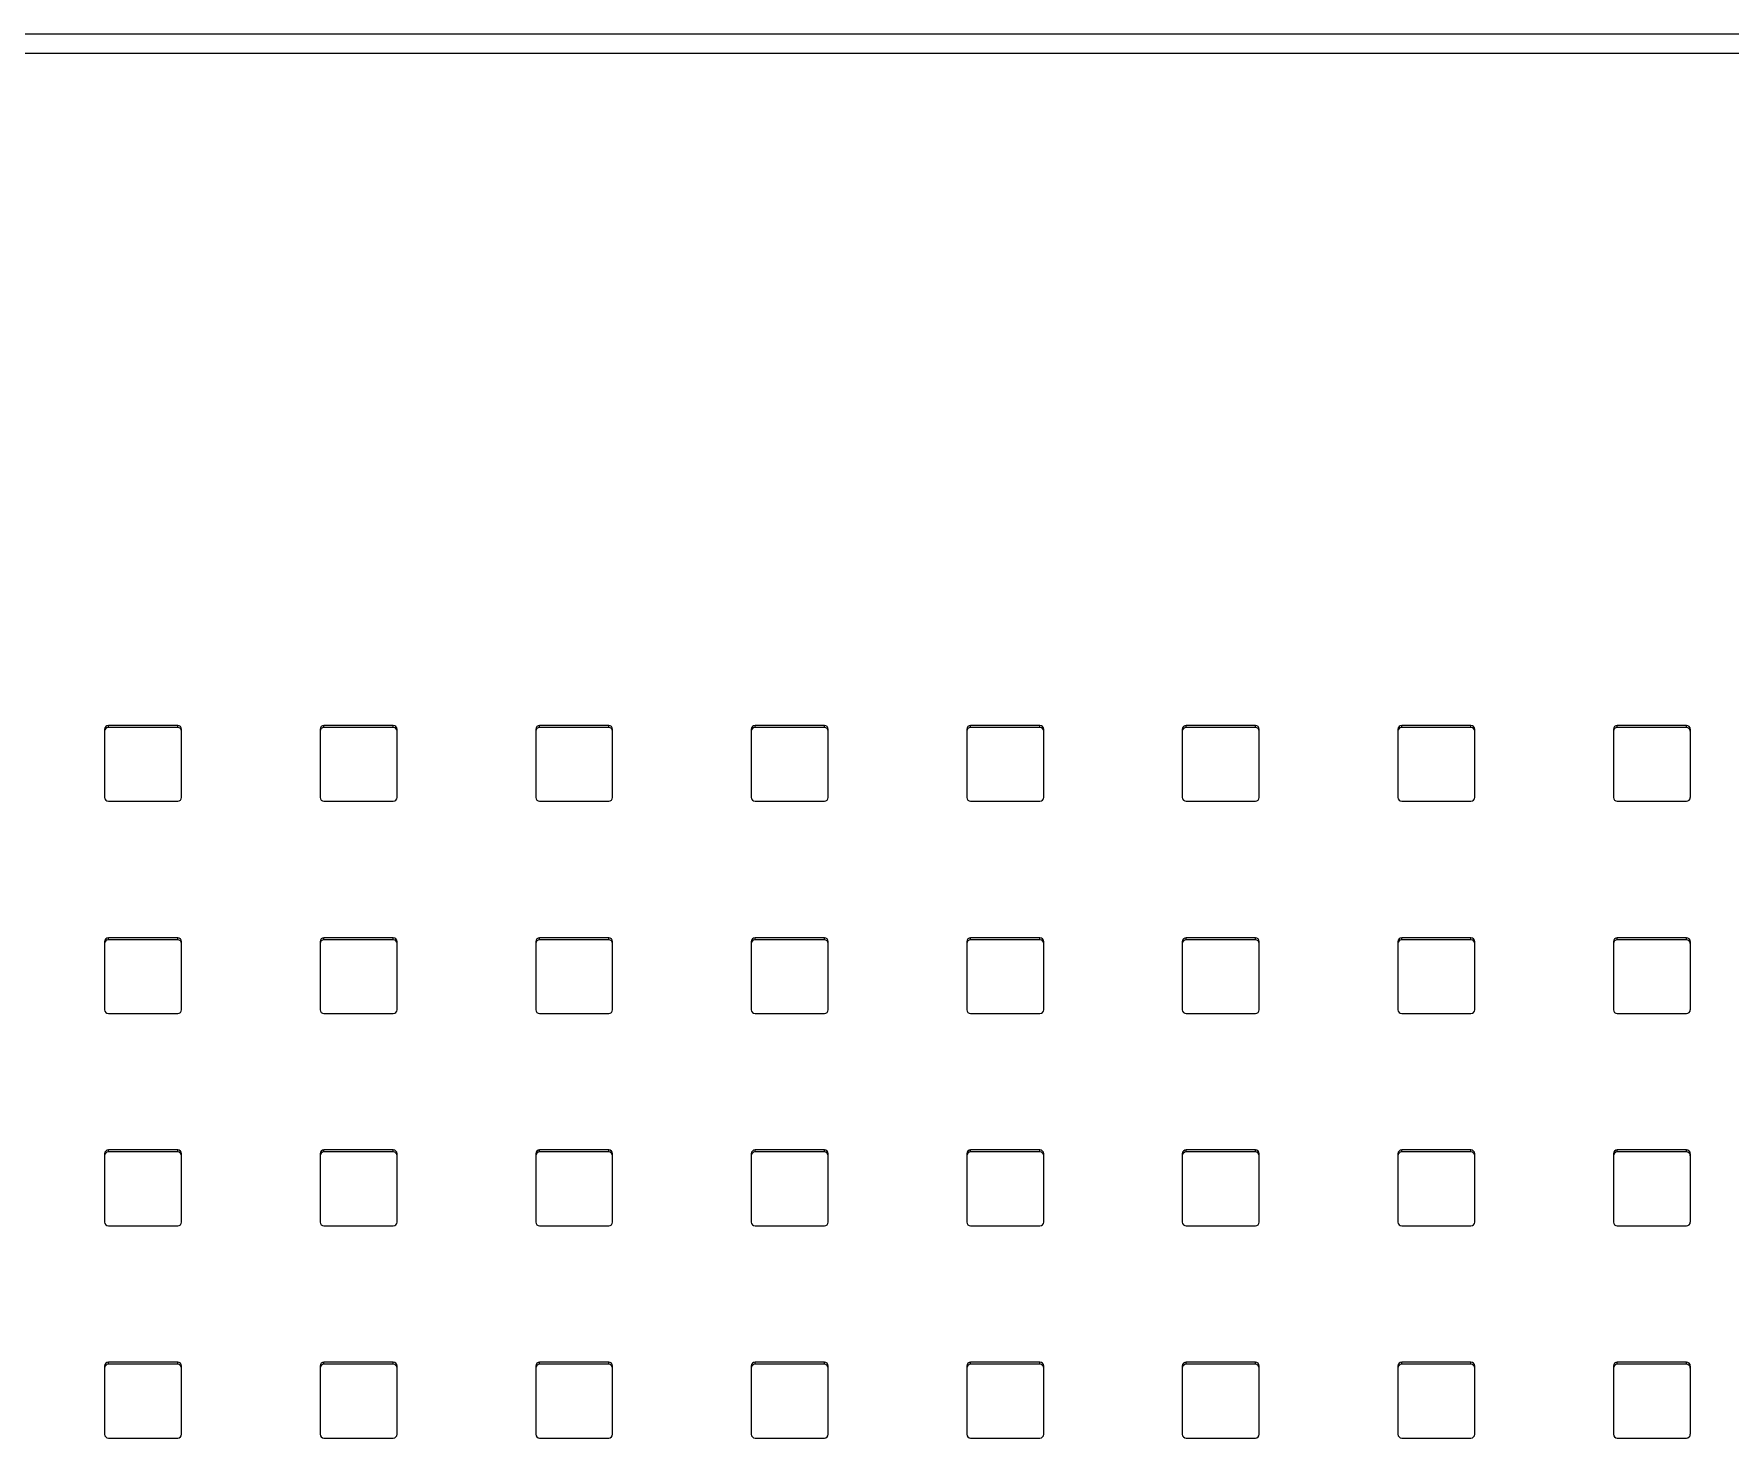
# Model space of a CAD drawing. Header units: millimetres. Extents: x -218071 to -203542, y 15363 to 51382.
# Drawn here: x -217570.92 to -217548.89, y 50980.15 to 50998.39 of the extents above; entities that cross this region are included whole.
import ezdxf

# ---------------------------------------------------------------- set-up
doc = ezdxf.new("R2010")
doc.units = ezdxf.units.MM
doc.header["$LTSCALE"] = 4
doc.layers.add('TPF-EQUIPEMENT', color=7, linetype='Continuous')

msp = doc.modelspace()

# ---------------------------------------------------------------- linework, layer by layer
at = {"layer": 'TPF-EQUIPEMENT', "color": 7, "linetype": 'Continuous', "lineweight": 25, "transparency": 33554671}
for p, q in [((-217721.206, 50998.392), (-217527.006, 50998.392)), ((-217570.006, 50989.36), (-217570.006, 50988.474)), ((-217569.056, 50989.41), (-217569.956, 50989.41)), ((-217569.056, 50989.383), (-217569.956, 50989.383)), ((-217569.006, 50988.474), (-217569.006, 50989.36)), ((-217567.206, 50989.36), (-217567.206, 50988.474)), ((-217566.256, 50989.41), (-217567.156, 50989.41)), ((-217566.256, 50989.383), (-217567.156, 50989.383)), ((-217566.206, 50988.474), (-217566.206, 50989.36)), ((-217564.406, 50989.36), (-217564.406, 50988.474)), ((-217563.456, 50989.41), (-217564.356, 50989.41)), ((-217563.456, 50989.383), (-217564.356, 50989.383)), ((-217563.406, 50988.474), (-217563.406, 50989.36)), ((-217561.606, 50989.36), (-217561.606, 50988.474)), ((-217560.656, 50989.41), (-217561.556, 50989.41)), ((-217560.656, 50989.383), (-217561.556, 50989.383)), ((-217560.606, 50988.474), (-217560.606, 50989.36)), ((-217558.806, 50989.36), (-217558.806, 50988.474)), ((-217557.856, 50989.41), (-217558.756, 50989.41)), ((-217557.856, 50989.383), (-217558.756, 50989.383)), ((-217557.806, 50988.474), (-217557.806, 50989.36)), ((-217556.006, 50989.36), (-217556.006, 50988.474)), ((-217555.056, 50989.41), (-217555.956, 50989.41)), ((-217555.056, 50989.383), (-217555.956, 50989.383)), ((-217555.006, 50988.474), (-217555.006, 50989.36)), ((-217553.206, 50989.36), (-217553.206, 50988.474)), ((-217552.256, 50989.41), (-217553.156, 50989.41)), ((-217552.256, 50989.383), (-217553.156, 50989.383)), ((-217552.206, 50988.474), (-217552.206, 50989.36)), ((-217550.406, 50989.36), (-217550.406, 50988.474)), ((-217549.456, 50989.41), (-217550.356, 50989.41)), ((-217549.456, 50989.383), (-217550.356, 50989.383)), ((-217549.406, 50988.474), (-217549.406, 50989.36)), ((-217569.956, 50988.425), (-217569.056, 50988.425)), ((-217567.156, 50988.425), (-217566.256, 50988.425)), ((-217564.356, 50988.425), (-217563.456, 50988.425)), ((-217561.556, 50988.425), (-217560.656, 50988.425)), ((-217558.756, 50988.425), (-217557.856, 50988.425)), ((-217555.956, 50988.425), (-217555.056, 50988.425)), ((-217553.156, 50988.425), (-217552.256, 50988.425)), ((-217550.356, 50988.425), (-217549.456, 50988.425)), ((-217570.006, 50986.603), (-217570.006, 50985.717)), ((-217569.056, 50986.652), (-217569.956, 50986.652)), ((-217569.056, 50986.626), (-217569.956, 50986.626)), ((-217569.006, 50985.717), (-217569.006, 50986.603)), ((-217567.206, 50986.603), (-217567.206, 50985.717)), ((-217566.256, 50986.652), (-217567.156, 50986.652)), ((-217566.256, 50986.626), (-217567.156, 50986.626)), ((-217566.206, 50985.717), (-217566.206, 50986.603)), ((-217564.406, 50986.603), (-217564.406, 50985.717)), ((-217563.456, 50986.652), (-217564.356, 50986.652)), ((-217563.456, 50986.626), (-217564.356, 50986.626)), ((-217563.406, 50985.717), (-217563.406, 50986.603)), ((-217561.606, 50986.603), (-217561.606, 50985.717)), ((-217560.656, 50986.652), (-217561.556, 50986.652)), ((-217560.656, 50986.626), (-217561.556, 50986.626)), ((-217560.606, 50985.717), (-217560.606, 50986.603)), ((-217558.806, 50986.603), (-217558.806, 50985.717)), ((-217557.856, 50986.652), (-217558.756, 50986.652)), ((-217557.856, 50986.626), (-217558.756, 50986.626)), ((-217557.806, 50985.717), (-217557.806, 50986.603)), ((-217556.006, 50986.603), (-217556.006, 50985.717)), ((-217555.056, 50986.652), (-217555.956, 50986.652)), ((-217555.056, 50986.626), (-217555.956, 50986.626)), ((-217555.006, 50985.717), (-217555.006, 50986.603)), ((-217553.206, 50986.603), (-217553.206, 50985.717)), ((-217552.256, 50986.652), (-217553.156, 50986.652)), ((-217552.256, 50986.626), (-217553.156, 50986.626)), ((-217552.206, 50985.717), (-217552.206, 50986.603)), ((-217550.406, 50986.603), (-217550.406, 50985.717)), ((-217549.456, 50986.652), (-217550.356, 50986.652)), ((-217549.456, 50986.626), (-217550.356, 50986.626)), ((-217549.406, 50985.717), (-217549.406, 50986.603)), ((-217569.956, 50985.667), (-217569.056, 50985.667)), ((-217567.156, 50985.667), (-217566.256, 50985.667)), ((-217564.356, 50985.667), (-217563.456, 50985.667)), ((-217561.556, 50985.667), (-217560.656, 50985.667)), ((-217558.756, 50985.667), (-217557.856, 50985.667)), ((-217555.956, 50985.667), (-217555.056, 50985.667)), ((-217553.156, 50985.667), (-217552.256, 50985.667)), ((-217550.356, 50985.667), (-217549.456, 50985.667)), ((-217570.006, 50983.845), (-217570.006, 50982.959)), ((-217569.056, 50983.895), (-217569.956, 50983.895)), ((-217569.056, 50983.869), (-217569.956, 50983.869)), ((-217569.006, 50982.959), (-217569.006, 50983.845)), ((-217567.206, 50983.845), (-217567.206, 50982.959)), ((-217566.256, 50983.895), (-217567.156, 50983.895)), ((-217566.256, 50983.869), (-217567.156, 50983.869)), ((-217566.206, 50982.959), (-217566.206, 50983.845)), ((-217564.406, 50983.845), (-217564.406, 50982.959)), ((-217563.456, 50983.895), (-217564.356, 50983.895)), ((-217563.456, 50983.869), (-217564.356, 50983.869)), ((-217563.406, 50982.959), (-217563.406, 50983.845)), ((-217561.606, 50983.845), (-217561.606, 50982.959)), ((-217560.656, 50983.895), (-217561.556, 50983.895)), ((-217560.656, 50983.869), (-217561.556, 50983.869)), ((-217560.606, 50982.959), (-217560.606, 50983.845)), ((-217558.806, 50983.845), (-217558.806, 50982.959)), ((-217557.856, 50983.895), (-217558.756, 50983.895)), ((-217557.856, 50983.869), (-217558.756, 50983.869)), ((-217557.806, 50982.959), (-217557.806, 50983.845)), ((-217556.006, 50983.845), (-217556.006, 50982.959)), ((-217555.056, 50983.895), (-217555.956, 50983.895)), ((-217555.056, 50983.869), (-217555.956, 50983.869)), ((-217555.006, 50982.959), (-217555.006, 50983.845)), ((-217553.206, 50983.845), (-217553.206, 50982.959)), ((-217552.256, 50983.895), (-217553.156, 50983.895)), ((-217552.256, 50983.869), (-217553.156, 50983.869)), ((-217552.206, 50982.959), (-217552.206, 50983.845)), ((-217550.406, 50983.845), (-217550.406, 50982.959)), ((-217549.456, 50983.895), (-217550.356, 50983.895)), ((-217549.456, 50983.869), (-217550.356, 50983.869)), ((-217549.406, 50982.959), (-217549.406, 50983.845)), ((-217569.956, 50982.91), (-217569.056, 50982.91)), ((-217567.156, 50982.91), (-217566.256, 50982.91)), ((-217564.356, 50982.91), (-217563.456, 50982.91)), ((-217561.556, 50982.91), (-217560.656, 50982.91)), ((-217558.756, 50982.91), (-217557.856, 50982.91)), ((-217555.956, 50982.91), (-217555.056, 50982.91)), ((-217553.156, 50982.91), (-217552.256, 50982.91)), ((-217550.356, 50982.91), (-217549.456, 50982.91)), ((-217570.006, 50981.088), (-217570.006, 50980.202)), ((-217569.056, 50981.137), (-217569.956, 50981.137)), ((-217569.056, 50981.111), (-217569.956, 50981.111)), ((-217569.006, 50980.202), (-217569.006, 50981.088)), ((-217567.206, 50981.088), (-217567.206, 50980.202)), ((-217566.256, 50981.137), (-217567.156, 50981.137)), ((-217566.256, 50981.111), (-217567.156, 50981.111)), ((-217566.206, 50980.202), (-217566.206, 50981.088)), ((-217564.406, 50981.088), (-217564.406, 50980.202)), ((-217563.456, 50981.137), (-217564.356, 50981.137)), ((-217563.456, 50981.111), (-217564.356, 50981.111)), ((-217563.406, 50980.202), (-217563.406, 50981.088)), ((-217561.606, 50981.088), (-217561.606, 50980.202)), ((-217560.656, 50981.137), (-217561.556, 50981.137)), ((-217560.656, 50981.111), (-217561.556, 50981.111)), ((-217560.606, 50980.202), (-217560.606, 50981.088)), ((-217558.806, 50981.088), (-217558.806, 50980.202)), ((-217557.856, 50981.137), (-217558.756, 50981.137)), ((-217557.856, 50981.111), (-217558.756, 50981.111)), ((-217557.806, 50980.202), (-217557.806, 50981.088)), ((-217556.006, 50981.088), (-217556.006, 50980.202)), ((-217555.056, 50981.137), (-217555.956, 50981.137)), ((-217555.056, 50981.111), (-217555.956, 50981.111)), ((-217555.006, 50980.202), (-217555.006, 50981.088)), ((-217553.206, 50981.088), (-217553.206, 50980.202)), ((-217552.256, 50981.137), (-217553.156, 50981.137)), ((-217552.256, 50981.111), (-217553.156, 50981.111)), ((-217552.206, 50980.202), (-217552.206, 50981.088)), ((-217550.406, 50981.088), (-217550.406, 50980.202)), ((-217549.456, 50981.137), (-217550.356, 50981.137)), ((-217549.456, 50981.111), (-217550.356, 50981.111)), ((-217549.406, 50980.202), (-217549.406, 50981.088)), ((-217569.956, 50980.152), (-217569.056, 50980.152)), ((-217567.156, 50980.152), (-217566.256, 50980.152)), ((-217564.356, 50980.152), (-217563.456, 50980.152)), ((-217561.556, 50980.152), (-217560.656, 50980.152)), ((-217558.756, 50980.152), (-217557.856, 50980.152)), ((-217555.956, 50980.152), (-217555.056, 50980.152)), ((-217553.156, 50980.152), (-217552.256, 50980.152)), ((-217550.356, 50980.152), (-217549.456, 50980.152))]:
    msp.add_line(p, q, dxfattribs=at)
at = {"layer": 'TPF-EQUIPEMENT', "color": 8, "linetype": 'Continuous', "lineweight": 18, "transparency": 33554671}
for p, q in [((-217721.206, 50998.144), (-217527.006, 50998.144)), ((-217569.956, 50989.383), (-217569.956, 50989.41)), ((-217569.056, 50989.383), (-217569.056, 50989.41)), ((-217567.156, 50989.383), (-217567.156, 50989.41)), ((-217566.256, 50989.383), (-217566.256, 50989.41)), ((-217564.356, 50989.383), (-217564.356, 50989.41)), ((-217563.456, 50989.383), (-217563.456, 50989.41)), ((-217561.556, 50989.383), (-217561.556, 50989.41)), ((-217560.656, 50989.383), (-217560.656, 50989.41)), ((-217558.756, 50989.383), (-217558.756, 50989.41)), ((-217557.856, 50989.383), (-217557.856, 50989.41)), ((-217555.956, 50989.383), (-217555.956, 50989.41)), ((-217555.056, 50989.383), (-217555.056, 50989.41)), ((-217553.156, 50989.383), (-217553.156, 50989.41)), ((-217552.256, 50989.383), (-217552.256, 50989.41)), ((-217550.356, 50989.383), (-217550.356, 50989.41)), ((-217549.456, 50989.383), (-217549.456, 50989.41)), ((-217569.956, 50986.626), (-217569.956, 50986.652)), ((-217569.056, 50986.626), (-217569.056, 50986.652)), ((-217567.156, 50986.626), (-217567.156, 50986.652)), ((-217566.256, 50986.626), (-217566.256, 50986.652)), ((-217564.356, 50986.626), (-217564.356, 50986.652)), ((-217563.456, 50986.626), (-217563.456, 50986.652)), ((-217561.556, 50986.626), (-217561.556, 50986.652)), ((-217560.656, 50986.626), (-217560.656, 50986.652)), ((-217558.756, 50986.626), (-217558.756, 50986.652)), ((-217557.856, 50986.626), (-217557.856, 50986.652)), ((-217555.956, 50986.626), (-217555.956, 50986.652)), ((-217555.056, 50986.626), (-217555.056, 50986.652)), ((-217553.156, 50986.626), (-217553.156, 50986.652)), ((-217552.256, 50986.626), (-217552.256, 50986.652)), ((-217550.356, 50986.626), (-217550.356, 50986.652)), ((-217549.456, 50986.626), (-217549.456, 50986.652)), ((-217569.956, 50983.869), (-217569.956, 50983.895)), ((-217569.056, 50983.869), (-217569.056, 50983.895)), ((-217567.156, 50983.869), (-217567.156, 50983.895)), ((-217566.256, 50983.869), (-217566.256, 50983.895)), ((-217564.356, 50983.869), (-217564.356, 50983.895)), ((-217563.456, 50983.869), (-217563.456, 50983.895)), ((-217561.556, 50983.869), (-217561.556, 50983.895)), ((-217560.656, 50983.869), (-217560.656, 50983.895)), ((-217558.756, 50983.869), (-217558.756, 50983.895)), ((-217557.856, 50983.869), (-217557.856, 50983.895)), ((-217555.956, 50983.869), (-217555.956, 50983.895)), ((-217555.056, 50983.869), (-217555.056, 50983.895)), ((-217553.156, 50983.869), (-217553.156, 50983.895)), ((-217552.256, 50983.869), (-217552.256, 50983.895)), ((-217550.356, 50983.869), (-217550.356, 50983.895)), ((-217549.456, 50983.869), (-217549.456, 50983.895)), ((-217569.956, 50981.111), (-217569.956, 50981.137)), ((-217569.056, 50981.111), (-217569.056, 50981.137)), ((-217567.156, 50981.111), (-217567.156, 50981.137)), ((-217566.256, 50981.111), (-217566.256, 50981.137)), ((-217564.356, 50981.111), (-217564.356, 50981.137)), ((-217563.456, 50981.111), (-217563.456, 50981.137)), ((-217561.556, 50981.111), (-217561.556, 50981.137)), ((-217560.656, 50981.111), (-217560.656, 50981.137)), ((-217558.756, 50981.111), (-217558.756, 50981.137)), ((-217557.856, 50981.111), (-217557.856, 50981.137)), ((-217555.956, 50981.111), (-217555.956, 50981.137)), ((-217555.056, 50981.111), (-217555.056, 50981.137)), ((-217553.156, 50981.111), (-217553.156, 50981.137)), ((-217552.256, 50981.111), (-217552.256, 50981.137)), ((-217550.356, 50981.111), (-217550.356, 50981.137)), ((-217549.456, 50981.111), (-217549.456, 50981.137))]:
    msp.add_line(p, q, dxfattribs=at)
at = {"layer": 'TPF-EQUIPEMENT', "color": 7, "linetype": 'Continuous', "lineweight": 25, "transparency": 33554671}
for centre, start, end in [((-217569.956, 50989.36), 89.5648, 179.5581), ((-217569.956, 50989.334), 89.5648, 179.5581), ((-217569.056, 50989.36), 0.4419, 90.4352), ((-217569.056, 50989.334), 0.4419, 90.4352), ((-217567.156, 50989.36), 89.5648, 179.5581), ((-217567.156, 50989.334), 89.5648, 179.5581), ((-217566.256, 50989.36), 0.4419, 90.4352), ((-217566.256, 50989.334), 0.4419, 90.4352), ((-217564.356, 50989.36), 89.5648, 179.5581), ((-217564.356, 50989.334), 89.5648, 179.5581), ((-217563.456, 50989.36), 0.4419, 90.4352), ((-217563.456, 50989.334), 0.4419, 90.4352), ((-217561.556, 50989.36), 89.5648, 179.5581), ((-217561.556, 50989.334), 89.5648, 179.5581), ((-217560.656, 50989.36), 0.4419, 90.4352), ((-217560.656, 50989.334), 0.4419, 90.4352), ((-217558.756, 50989.36), 89.5648, 179.5581), ((-217558.756, 50989.334), 89.5648, 179.5581), ((-217557.856, 50989.36), 0.4419, 90.4352), ((-217557.856, 50989.334), 0.4419, 90.4352), ((-217555.956, 50989.36), 89.5648, 179.5581), ((-217555.956, 50989.334), 89.5648, 179.5581), ((-217555.056, 50989.36), 0.4419, 90.4352), ((-217555.056, 50989.334), 0.4419, 90.4352), ((-217553.156, 50989.36), 89.5648, 179.5581), ((-217553.156, 50989.334), 89.5648, 179.5581), ((-217552.256, 50989.36), 0.4419, 90.4352), ((-217552.256, 50989.334), 0.4419, 90.4352), ((-217550.356, 50989.36), 89.5648, 179.5581), ((-217550.356, 50989.334), 89.5648, 179.5581), ((-217549.456, 50989.36), 0.4419, 90.4352), ((-217549.456, 50989.334), 0.4419, 90.4352), ((-217569.956, 50988.474), 180.4419, 270.4352), ((-217569.056, 50988.474), 269.5648, 359.5581), ((-217567.156, 50988.474), 180.4419, 270.4352), ((-217566.256, 50988.474), 269.5648, 359.5581), ((-217564.356, 50988.474), 180.4419, 270.4352), ((-217563.456, 50988.474), 269.5648, 359.5581), ((-217561.556, 50988.474), 180.4419, 270.4352), ((-217560.656, 50988.474), 269.5648, 359.5581), ((-217558.756, 50988.474), 180.4419, 270.4352), ((-217557.856, 50988.474), 269.5648, 359.5581), ((-217555.956, 50988.474), 180.4419, 270.4352), ((-217555.056, 50988.474), 269.5648, 359.5581), ((-217553.156, 50988.474), 180.4419, 270.4352), ((-217552.256, 50988.474), 269.5648, 359.5581), ((-217550.356, 50988.474), 180.4419, 270.4352), ((-217549.456, 50988.474), 269.5648, 359.5581), ((-217569.956, 50986.602), 89.5648, 179.5581), ((-217569.956, 50986.576), 89.5648, 179.5581), ((-217569.056, 50986.602), 0.4419, 90.4352), ((-217569.056, 50986.576), 0.4419, 90.4352), ((-217567.156, 50986.602), 89.5648, 179.5581), ((-217567.156, 50986.576), 89.5648, 179.5581), ((-217566.256, 50986.602), 0.4419, 90.4352), ((-217566.256, 50986.576), 0.4419, 90.4352), ((-217564.356, 50986.602), 89.5648, 179.5581), ((-217564.356, 50986.576), 89.5648, 179.5581), ((-217563.456, 50986.602), 0.4419, 90.4352), ((-217563.456, 50986.576), 0.4419, 90.4352), ((-217561.556, 50986.602), 89.5648, 179.5581), ((-217561.556, 50986.576), 89.5648, 179.5581), ((-217560.656, 50986.602), 0.4419, 90.4352), ((-217560.656, 50986.576), 0.4419, 90.4352), ((-217558.756, 50986.602), 89.5648, 179.5581), ((-217558.756, 50986.576), 89.5648, 179.5581), ((-217557.856, 50986.602), 0.4419, 90.4352), ((-217557.856, 50986.576), 0.4419, 90.4352), ((-217555.956, 50986.602), 89.5648, 179.5581), ((-217555.956, 50986.576), 89.5648, 179.5581), ((-217555.056, 50986.602), 0.4419, 90.4352), ((-217555.056, 50986.576), 0.4419, 90.4352), ((-217553.156, 50986.602), 89.5648, 179.5581), ((-217553.156, 50986.576), 89.5648, 179.5581), ((-217552.256, 50986.602), 0.4419, 90.4352), ((-217552.256, 50986.576), 0.4419, 90.4352), ((-217550.356, 50986.602), 89.5648, 179.5581), ((-217550.356, 50986.576), 89.5648, 179.5581), ((-217549.456, 50986.602), 0.4419, 90.4352), ((-217549.456, 50986.576), 0.4419, 90.4352), ((-217569.956, 50985.717), 180.4419, 270.4352), ((-217569.056, 50985.717), 269.5648, 359.5581), ((-217567.156, 50985.717), 180.4419, 270.4352), ((-217566.256, 50985.717), 269.5648, 359.5581), ((-217564.356, 50985.717), 180.4419, 270.4352), ((-217563.456, 50985.717), 269.5648, 359.5581), ((-217561.556, 50985.717), 180.4419, 270.4352), ((-217560.656, 50985.717), 269.5648, 359.5581), ((-217558.756, 50985.717), 180.4419, 270.4352), ((-217557.856, 50985.717), 269.5648, 359.5581), ((-217555.956, 50985.717), 180.4419, 270.4352), ((-217555.056, 50985.717), 269.5648, 359.5581), ((-217553.156, 50985.717), 180.4419, 270.4352), ((-217552.256, 50985.717), 269.5648, 359.5581), ((-217550.356, 50985.717), 180.4419, 270.4352), ((-217549.456, 50985.717), 269.5648, 359.5581), ((-217569.956, 50983.845), 89.5648, 179.5581), ((-217569.956, 50983.819), 89.5648, 179.5581), ((-217569.056, 50983.845), 0.4419, 90.4352), ((-217569.056, 50983.819), 0.4419, 90.4352), ((-217567.156, 50983.845), 89.5648, 179.5581), ((-217567.156, 50983.819), 89.5648, 179.5581), ((-217566.256, 50983.845), 0.4419, 90.4352), ((-217566.256, 50983.819), 0.4419, 90.4352), ((-217564.356, 50983.845), 89.5648, 179.5581), ((-217564.356, 50983.819), 89.5648, 179.5581), ((-217563.456, 50983.845), 0.4419, 90.4352), ((-217563.456, 50983.819), 0.4419, 90.4352), ((-217561.556, 50983.845), 89.5648, 179.5581), ((-217561.556, 50983.819), 89.5648, 179.5581), ((-217560.656, 50983.845), 0.4419, 90.4352), ((-217560.656, 50983.819), 0.4419, 90.4352), ((-217558.756, 50983.845), 89.5648, 179.5581), ((-217558.756, 50983.819), 89.5648, 179.5581), ((-217557.856, 50983.845), 0.4419, 90.4352), ((-217557.856, 50983.819), 0.4419, 90.4352), ((-217555.956, 50983.845), 89.5648, 179.5581), ((-217555.956, 50983.819), 89.5648, 179.5581), ((-217555.056, 50983.845), 0.4419, 90.4352), ((-217555.056, 50983.819), 0.4419, 90.4352), ((-217553.156, 50983.845), 89.5648, 179.5581), ((-217553.156, 50983.819), 89.5648, 179.5581), ((-217552.256, 50983.845), 0.4419, 90.4352), ((-217552.256, 50983.819), 0.4419, 90.4352), ((-217550.356, 50983.845), 89.5648, 179.5581), ((-217550.356, 50983.819), 89.5648, 179.5581), ((-217549.456, 50983.845), 0.4419, 90.4352), ((-217549.456, 50983.819), 0.4419, 90.4352), ((-217569.956, 50982.959), 180.4419, 270.4352), ((-217569.056, 50982.959), 269.5648, 359.5581), ((-217567.156, 50982.959), 180.4419, 270.4352), ((-217566.256, 50982.959), 269.5648, 359.5581), ((-217564.356, 50982.959), 180.4419, 270.4352), ((-217563.456, 50982.959), 269.5648, 359.5581), ((-217561.556, 50982.959), 180.4419, 270.4352), ((-217560.656, 50982.959), 269.5648, 359.5581), ((-217558.756, 50982.959), 180.4419, 270.4352), ((-217557.856, 50982.959), 269.5648, 359.5581), ((-217555.956, 50982.959), 180.4419, 270.4352), ((-217555.056, 50982.959), 269.5648, 359.5581), ((-217553.156, 50982.959), 180.4419, 270.4352), ((-217552.256, 50982.959), 269.5648, 359.5581), ((-217550.356, 50982.959), 180.4419, 270.4352), ((-217549.456, 50982.959), 269.5648, 359.5581), ((-217569.956, 50981.088), 89.5648, 179.5581), ((-217569.956, 50981.061), 89.5648, 179.5581), ((-217569.056, 50981.088), 0.4419, 90.4352), ((-217569.056, 50981.061), 0.4419, 90.4352), ((-217567.156, 50981.088), 89.5648, 179.5581), ((-217567.156, 50981.061), 89.5648, 179.5581), ((-217566.256, 50981.088), 0.4419, 90.4352), ((-217566.256, 50981.061), 0.4419, 90.4352), ((-217564.356, 50981.088), 89.5648, 179.5581), ((-217564.356, 50981.061), 89.5648, 179.5581), ((-217563.456, 50981.088), 0.4419, 90.4352), ((-217563.456, 50981.061), 0.4419, 90.4352), ((-217561.556, 50981.088), 89.5648, 179.5581), ((-217561.556, 50981.061), 89.5648, 179.5581), ((-217560.656, 50981.088), 0.4419, 90.4352), ((-217560.656, 50981.061), 0.4419, 90.4352), ((-217558.756, 50981.088), 89.5648, 179.5581), ((-217558.756, 50981.061), 89.5648, 179.5581), ((-217557.856, 50981.088), 0.4419, 90.4352), ((-217557.856, 50981.061), 0.4419, 90.4352), ((-217555.956, 50981.088), 89.5648, 179.5581), ((-217555.956, 50981.061), 89.5648, 179.5581), ((-217555.056, 50981.088), 0.4419, 90.4352), ((-217555.056, 50981.061), 0.4419, 90.4352), ((-217553.156, 50981.088), 89.5648, 179.5581), ((-217553.156, 50981.061), 89.5648, 179.5581), ((-217552.256, 50981.088), 0.4419, 90.4352), ((-217552.256, 50981.061), 0.4419, 90.4352), ((-217550.356, 50981.088), 89.5648, 179.5581), ((-217550.356, 50981.061), 89.5648, 179.5581), ((-217549.456, 50981.088), 0.4419, 90.4352), ((-217549.456, 50981.061), 0.4419, 90.4352), ((-217569.956, 50980.202), 180.4419, 270.4352), ((-217569.056, 50980.202), 269.5648, 359.5581), ((-217567.156, 50980.202), 180.4419, 270.4352), ((-217566.256, 50980.202), 269.5648, 359.5581), ((-217564.356, 50980.202), 180.4419, 270.4352), ((-217563.456, 50980.202), 269.5648, 359.5581), ((-217561.556, 50980.202), 180.4419, 270.4352), ((-217560.656, 50980.202), 269.5648, 359.5581), ((-217558.756, 50980.202), 180.4419, 270.4352), ((-217557.856, 50980.202), 269.5648, 359.5581), ((-217555.956, 50980.202), 180.4419, 270.4352), ((-217555.056, 50980.202), 269.5648, 359.5581), ((-217553.156, 50980.202), 180.4419, 270.4352), ((-217552.256, 50980.202), 269.5648, 359.5581), ((-217550.356, 50980.202), 180.4419, 270.4352), ((-217549.456, 50980.202), 269.5648, 359.5581)]:
    msp.add_arc(centre, 0.0496, start, end, dxfattribs=at)

doc.saveas('drawing.dxf')
